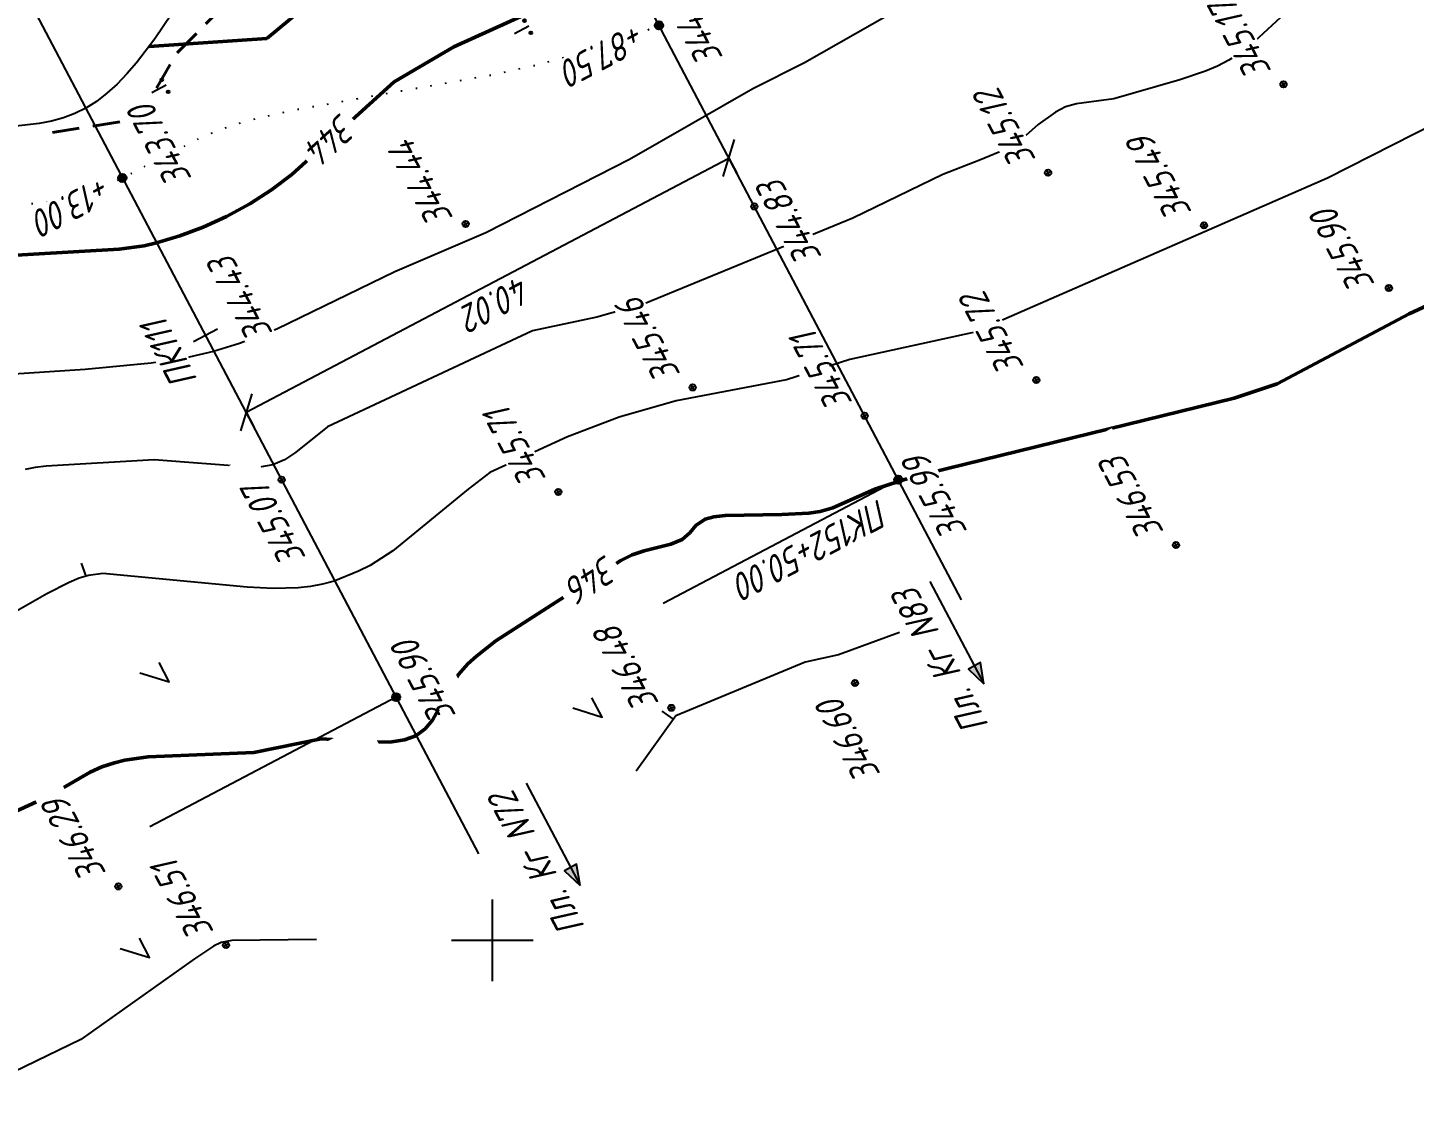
# Model space of a CAD drawing. Extents: x 1517488 to 1518012, y 2189588 to 2190112.
# Drawn here: x 1517765.9 to 1517867.6, y 2189688.3 to 2189766.9 of the extents above; entities that cross this region are included whole.
import ezdxf
from ezdxf.enums import TextEntityAlignment as Align

# ---------------------------------------------------------------- set-up
doc = ezdxf.new("R2010")
doc.units = 0
for name, pattern in [('ACAD_ISO10W100', [18, 12, -3, 0, -3]), ('IZ_HIDDEN', [3, 2, -1]), ('ИИDot', [1, 0, -1])]:
    doc.linetypes.add(name, pattern=pattern)
for name, color, linetype, lineweight in [('ИИ_ГЕОСЕТКА_025', 3, 'Continuous', 25), ('ИИ_ГИДРОЛОГИЯ_025', 150, 'Continuous', 25), ('ИИ_ГРАНИЦА_025', 7, 'Continuous', 25), ('ИИ_КОНТУР_025', 7, 'ИИDot', 25), ('ИИ_ОТМЕТКА_025', 7, 'Continuous', 25), ('ИИ_ПИКЕТАЖ_025', 7, 'Continuous', 25), ('ИИ_РАЗМЕР_025', 7, 'Continuous', 25), ('ИИ_РЕЛЬЕФ_025', 34, 'Continuous', 25), ('ИИ_РЕЛЬЕФ_050', 34, 'Continuous', 50), ('ИИ_ТЕКСТ_025', 7, 'Continuous', 25), ('ИИ_ТРАССА_ТРУБ_025', 7, 'Continuous', 25), ('ИИ_УГОДЬЯ_025', 7, 'Continuous', 25)]:
    doc.layers.add(name, color=color, linetype=linetype, lineweight=lineweight)
doc.styles.add('VNIPISIMPLEXCUR', font='simplex.shx', dxfattribs={"width": 0.8, "oblique": 15})
doc.dimstyles.new('ИИ-1000-м-dm$0', dxfattribs={"dimtxt": 2.5, "dimasz": 2.5, "dimexe": 1.25, "dimexo": 0, "dimgap": 1, "dimtad": 1, "dimtoh": 1, "dimzin": 1, "dimdsep": 46, "dimtxsty": 'VNIPISIMPLEXCUR', "dimblk": 'OBLIQUE', "dimcen": 2.5, "dimaunit": 1, "dimazin": 0, "dimtfac": 1, "dimtmove": 1, "dimatfit": 2, "dimfxl": 1, "dimarcsym": 0})
doc.dimstyles.new('ИИ-1000-м-dm$2', dxfattribs={"dimtxt": 2.5, "dimasz": 2.5, "dimexe": 1.25, "dimexo": 0, "dimgap": 1, "dimtad": 2, "dimtoh": 1, "dimzin": 1, "dimdsep": 46, "dimtxsty": 'VNIPISIMPLEXCUR', "dimcen": 2.5, "dimaunit": 1, "dimazin": 0, "dimtfac": 1, "dimtmove": 1, "dimatfit": 2, "dimfxl": 1, "dimarcsym": 0})

# ---------------------------------------------------------------- blocks, each defined once
blk = doc.blocks.new('PICKET')
at = {"color": 0, "linetype": 'Continuous', "lineweight": 25}
for p, q in [((-0.23, 0), (0.23, 0)), ((0, 0.23), (0, -0.23))]:
    blk.add_line(p, q, dxfattribs=at)
blk.add_circle((0, 0), 0.23, dxfattribs=at)
at = {"color": 0, "linetype": 'Continuous', "style": 'VNIPISIMPLEXCUR', "oblique": 15, "width": 0.8}
blk.add_attdef('OTMETKA', (1.25, 0.3), '', height=2, dxfattribs=at)
at = {"color": 8, "linetype": 'Continuous', "style": 'VNIPISIMPLEXCUR', "oblique": 15, "width": 0.8, "flags": 1}
blk.add_attdef('NOMER', (1.25, -2.7), '', height=2, dxfattribs=at)
blk = doc.blocks.new('ИИ05407')
at = {"linetype": 'Continuous', "lineweight": 25}
h = blk.add_hatch(color=0, dxfattribs=at)
edge = h.paths.add_edge_path()
edge.add_arc((-0.5, 0.1), 0.1, 0, 360)
h = blk.add_hatch(color=0, dxfattribs=at)
edge = h.paths.add_edge_path()
edge.add_arc((0.5, 0.1), 0.1, 0, 360)
at = {"color": 0, "linetype": 'Continuous', "lineweight": 25}
blk.add_lwpolyline([(0, 0), (0, 1.2)], dxfattribs=at)
for centre in [(-0.5, 0.1), (0.5, 0.1)]:
    blk.add_circle(centre, 0.1, dxfattribs=at)
blk = doc.blocks.new('ИИ05382')
at = {"color": 0, "linetype": 'Continuous', "lineweight": 25}
blk.add_lwpolyline([(1.6, 1.6), (0, 0), (1.6, 0)], dxfattribs=at)
blk = doc.blocks.new('ИИ15001')
at = {"color": 0, "linetype": 'Continuous', "lineweight": 25}
blk.add_lwpolyline([(0, 1), (0, -1)], dxfattribs=at)
at = {"color": 0, "linetype": 'Continuous', "lineweight": 25, "style": 'VNIPISIMPLEXCUR', "oblique": 15, "width": 0.8}
blk.add_attdef('STATIONING', text='', height=2, dxfattribs=at).set_placement((0, 2), align=Align.CENTER)
at = {"color": 7, "linetype": 'Continuous', "lineweight": 25, "style": 'VNIPISIMPLEXCUR', "oblique": 15, "width": 0.8}
blk.add_attdef('HEIGHT', text='', height=2, dxfattribs=at).set_placement((0, -2), align=Align.TOP_CENTER)
blk = doc.blocks.new('ИИ15002')
at = {"linetype": 'Continuous', "lineweight": 25}
h = blk.add_hatch(color=0, dxfattribs=at)
edge = h.paths.add_edge_path()
edge.add_arc((0, 0), 0.3, 0, 360)
at = {"color": 0, "linetype": 'Continuous', "lineweight": 25}
blk.add_circle((0, 0), 0.3, dxfattribs=at)
at = {"color": 0, "linetype": 'Continuous', "style": 'VNIPISIMPLEXCUR', "oblique": 15, "width": 0.8}
blk.add_attdef('STATIONING', (1, 1.3), '', height=2, rotation=90, dxfattribs=at)
at = {"color": 7, "linetype": 'Continuous', "style": 'VNIPISIMPLEXCUR', "oblique": 15, "width": 0.8}
blk.add_attdef('HEIGHT', text='', height=2, dxfattribs=at).set_placement((0, -1.3), align=Align.TOP_CENTER)
blk = doc.blocks.new('ИИ053296')
at = {"color": 0, "linetype": 'Continuous', "lineweight": 25}
blk.add_lwpolyline([(0, 0), (1, 0)], dxfattribs=at)
blk = doc.blocks.new('ИИ15008')
at = {"linetype": 'Continuous', "lineweight": 25}
blk.add_hatch(color=0, dxfattribs=at).paths.add_polyline_path([(0, 0), (1.5, -0.5), (1.5, 0.5)])
at = {"color": 0, "linetype": 'Continuous', "lineweight": 25}
blk.add_lwpolyline([(0, 0), (1.5, -0.5), (1.5, 0.5)], close=True, dxfattribs=at)
blk.add_lwpolyline([(8.5, 0), (0, 0)], dxfattribs=at)
blk = doc.blocks.new('_Oblique')
at = {"color": 0, "linetype": 'ByBlock', "lineweight": -2}
blk.add_line((-0.5, -0.5), (0.5, 0.5), dxfattribs=at)
blk = doc.blocks.new('*D21')
at = {"layer": 'Defpoints', "color": 0, "transparency": 16777216}
for p in [(1517817.35, 2189757.38), (1517817.35, 2189757.38), (1517781.94, 2189738.73)]:
    blk.add_point(p, dxfattribs=at)
at = {"layer": 'ИИ_РАЗМЕР_025', "color": 0, "lineweight": -2, "transparency": 16777216}
for p, q in [((1517781.94, 2189738.73), (1517817.35, 2189757.38)), ((1517817.35, 2189757.38), (1517817.94, 2189756.28)), ((1517781.94, 2189738.73), (1517782.53, 2189737.62))]:
    blk.add_line(p, q, dxfattribs=at)
at = {"layer": 'ИИ_РАЗМЕР_025', "color": 0, "lineweight": -2, "transparency": 16777216, "xscale": 2, "yscale": 2, "zscale": 2}
for p, rotation in [((1517817.35, 2189757.38), 27.77979618592597), ((1517781.94, 2189738.73), 207.779796185926)]:
    blk.add_blockref('_Oblique', p, dxfattribs=dict(at, rotation=rotation))
at = {"layer": 'ИИ_РАЗМЕР_025', "color": 0, "transparency": 16777216, "insert": (1517800.35, 2189746.73), "char_height": 2, "attachment_point": 5, "rotation": 207.7798, "style": 'VNIPISIMPLEXCUR'}
blk.add_mtext('40.02', dxfattribs=at)
blk = doc.blocks.new('*D23')
at = {"layer": 'Defpoints', "color": 0, "transparency": 16777216}
for p in [(1517814.44, 2189993.77), (1517707.09, 2189966.7), (1517724.75, 2189945.44), (1517583.52, 2189878.79), (1517834.42, 2189724.98)]:
    blk.add_point(p, dxfattribs=at)
at = {"layer": 'ИИ_РАЗМЕР_025', "color": 0, "lineweight": -2, "transparency": 16777216}
for p, q in [((1517724.44, 2189943.75), (1517731.32, 2189944.21)), ((1517731.32, 2189944.21), (1517734.85, 2189937.52))]:
    blk.add_line(p, q, dxfattribs=at)
blk.add_arc((1517718.1, 2189945.8), 6.66, 315.0395, 9.2086, dxfattribs=at)
at = {"layer": 'ИИ_РАЗМЕР_025', "color": 0, "transparency": 16777216}
for points in [[(1517724.36, 2189946.76), (1517724.99, 2189946.97), (1517724.06, 2189948.77)], [(1517723.01, 2189940.82), (1517722.62, 2189941.36), (1517721.2, 2189939.9)]]:
    blk.add_solid(points, dxfattribs=at)
at = {"layer": 'ИИ_РАЗМЕР_025', "color": 0, "transparency": 16777216, "insert": (1517731.71, 2189939.85), "char_height": 2, "attachment_point": 5, "rotation": 117.7798, "style": 'VNIPISIMPLEXCUR'}
blk.add_mtext("88°41'", dxfattribs=at)
blk = doc.blocks.new('ИИ05012')
at = {"color": 0, "linetype": 'Continuous', "lineweight": 25, "flags": 128}
for points in [[(0, 3), (0, -3)], [(-3, 0), (3, 0)]]:
    blk.add_lwpolyline(points, dxfattribs=at)

msp = doc.modelspace()

# ---------------------------------------------------------------- linework, layer by layer
at = {"layer": 'ИИ_ГИДРОЛОГИЯ_025', "linetype": 'IZ_HIDDEN', "lineweight": 40, "flags": 128}
msp.add_lwpolyline([(1517767.729, 2189759.258), (1517774.05, 2189760.258), (1517776.799, 2189764.995), (1517783.326, 2189771.584), (1517794.266, 2189785.432), (1517798.97, 2189791.061), (1517801.114, 2189792.19), (1517806.322, 2189794.523), (1517810.193, 2189796.014), (1517815.085, 2189797.906), (1517817.691, 2189800.238), (1517817.266, 2189804.945), (1517814.198, 2189811.549), (1517811.615, 2189818.271), (1517807.591, 2189818.891), (1517800.391, 2189815.92), (1517793.4, 2189813.333), (1517790.003, 2189812.503), (1517786.431, 2189812.265), (1517785.854, 2189813.879), (1517787.654, 2189815.923), (1517790.582, 2189818.424), (1517794.977, 2189820.739), (1517802.436, 2189824.258), (1517807.069, 2189825.602), (1517811.922, 2189828.457), (1517817.876, 2189828.853), (1517823.551, 2189832.117), (1517828.657, 2189836.725), (1517831.188, 2189842.579), (1517834.628, 2189846.446), (1517839.057, 2189849.738), (1517841.72, 2189851.963), (1517844.571, 2189853.354), (1517852.7, 2189852.511), (1517859.346, 2189851.157), (1517863.553, 2189849.058), (1517865.58, 2189845.338), (1517865.482, 2189841.173), (1517865.627, 2189839.361), (1517868.765, 2189837.373), (1517869.921, 2189835.933), (1517871.672, 2189833.836), (1517877.209, 2189832.33), (1517883.588, 2189833.319), (1517898.79, 2189836.797)], dxfattribs=at)
at = {"layer": 'ИИ_ГРАНИЦА_025', "color": 150, "linetype": 'ACAD_ISO10W100', "lineweight": 50, "flags": 128}
msp.add_lwpolyline([(1517774.823, 2189765.568), (1517783.469, 2189766.144), (1517807.124, 2189785.862), (1517810.716, 2189785.361), (1517848.228, 2189793.342), (1517858.123, 2189797.372), (1517925.715, 2189786.864)], dxfattribs=at)
at = {"layer": 'ИИ_КОНТУР_025', "linetype": 'ИИDot', "flags": 128}
msp.add_lwpolyline([(1517760.896, 2189755.167), (1517762.534, 2189754.464), (1517763.092, 2189754.282), (1517764.405, 2189754.057), (1517765.98, 2189754.019), (1517767.818, 2189754.169), (1517769.867, 2189754.51), (1517770.445, 2189754.729), (1517771.198, 2189755.092), (1517772.009, 2189755.484), (1517772.86, 2189755.92), (1517774.072, 2189756.537), (1517775.472, 2189757.229), (1517776.893, 2189757.945), (1517777.827, 2189758.486), (1517778.876, 2189758.991), (1517780.042, 2189759.461), (1517781.324, 2189759.895), (1517782.722, 2189760.293), (1517785.866, 2189760.982), (1517800.355, 2189763.548), (1517803.54, 2189764.272), (1517806.821, 2189765.198), (1517810.196, 2189766.326), (1517813.634, 2189767.642), (1517816.939, 2189769.067), (1517820.076, 2189770.587), (1517823.048, 2189772.202), (1517828.773, 2189775.716), (1517836.357, 2189780.643), (1517841.682, 2189784.093), (1517850.702, 2189789.675), (1517855.84, 2189792.829), (1517858.126, 2189794.364), (1517860.158, 2189795.852), (1517861.936, 2189797.293), (1517863.461, 2189798.687), (1517864.732, 2189800.034), (1517865.749, 2189801.333), (1517866.512, 2189802.586), (1517867.089, 2189803.763), (1517867.546, 2189804.837), (1517867.884, 2189805.807), (1517868.103, 2189806.675), (1517868.202, 2189807.439), (1517868.182, 2189808.1), (1517868.043, 2189808.657), (1517867.228, 2189809.948), (1517866.83, 2189810.849), (1517866.592, 2189811.813), (1517866.512, 2189812.84), (1517866.544, 2189813.362), (1517866.639, 2189813.868), (1517866.798, 2189814.358), (1517867.021, 2189814.832), (1517867.308, 2189815.29), (1517868.071, 2189816.159), (1517868.548, 2189816.569), (1517869.068, 2189816.936), (1517869.609, 2189817.231), (1517870.171, 2189817.455), (1517870.754, 2189817.607), (1517871.359, 2189817.688), (1517871.984, 2189817.697), (1517872.631, 2189817.635), (1517875.491, 2189816.933), (1517880.77, 2189815.438), (1517883.375, 2189814.493), (1517885.669, 2189813.404), (1517887.664, 2189812.311), (1517888.847, 2189811.823), (1517889.913, 2189811.548), (1517890.862, 2189811.484), (1517891.473, 2189811.615), (1517892.416, 2189811.966), (1517895.295, 2189813.328), (1517899.5, 2189815.568), (1517899.62, 2189815.635)], dxfattribs=at)
at = {"layer": 'ИИ_ПИКЕТАЖ_025', "color": 4}
for points in [[(1517829.785, 2189733.782), (1517812.542, 2189724.698)], [(1517792.953, 2189717.833), (1517774.878, 2189708.311)]]:
    msp.add_lwpolyline(points, dxfattribs=at)
at = {"layer": 'ИИ_РЕЛЬЕФ_025'}
for points, elevation in [([(1517837.713, 2189772.804), (1517822.905, 2189764.362), (1517819.114, 2189762.459), (1517810.076, 2189757.264), (1517799.53, 2189751.903), (1517792.86, 2189749.031), (1517784.197, 2189744.817), (1517781.455, 2189743.77), (1517779.545, 2189743.197), (1517777.759, 2189742.783), (1517774.974, 2189742.322), (1517770.132, 2189741.857), (1517759.269, 2189741.154), (1517754.22, 2189740.312), (1517745.543, 2189736.978), (1517743.376, 2189736.347), (1517737.562, 2189735.268), (1517728.852, 2189731.874), (1517724.57, 2189730.544), (1517718.577, 2189728.228), (1517702.532, 2189720.49), (1517684.579, 2189712.272), (1517679.959, 2189709.006), (1517675.214, 2189706.007)], 344.5), ([(1517889.997, 2189770.495), (1517861.274, 2189755.913), (1517835.393, 2189744.61), (1517826.222, 2189742.594), (1517821.582, 2189741.119), (1517813.493, 2189739.567), (1517809.317, 2189738.372), (1517805.522, 2189736.932), (1517799.83, 2189734.304), (1517798.223, 2189733.094), (1517792.703, 2189728.574), (1517791.047, 2189727.498), (1517790.18, 2189727.065), (1517788.397, 2189726.333), (1517787.543, 2189726.115), (1517786.665, 2189725.96), (1517785.766, 2189725.861), (1517783.915, 2189725.808), (1517782.011, 2189725.903), (1517771.438, 2189726.895), (1517770.38, 2189726.766), (1517769.704, 2189726.552), (1517768.961, 2189726.241), (1517767.328, 2189725.405), (1517763.009, 2189722.976)], 345.5), ([(1517859.726, 2189769.481), (1517855.608, 2189765.628), (1517854.853, 2189765.062), (1517854.047, 2189764.552), (1517853.212, 2189764.121), (1517852.327, 2189763.744), (1517850.451, 2189763.109), (1517845.59, 2189761.712), (1517842.867, 2189761.345), (1517842.067, 2189761.124), (1517841.334, 2189760.751), (1517840.04, 2189759.847), (1517838.932, 2189758.825), (1517838.234, 2189758.323), (1517837.542, 2189757.954), (1517835.828, 2189757.238), (1517833.053, 2189756.177), (1517826.458, 2189752.959), (1517811.224, 2189746.701), (1517807.663, 2189745.704), (1517802.947, 2189744.712), (1517787.901, 2189737.672), (1517785.572, 2189735.787), (1517784.762, 2189735.251), (1517783.893, 2189734.876), (1517783.076, 2189734.721), (1517782.211, 2189734.695), (1517775.204, 2189735.241), (1517767.279, 2189734.788), (1517766.458, 2189734.68), (1517765.729, 2189734.544)], 345), ([(1517776.462, 2189767.935), (1517775.242, 2189766.116), (1517773.908, 2189764.371), (1517773.203, 2189763.56), (1517772.477, 2189762.807), (1517771.73, 2189762.126), (1517770.965, 2189761.531), (1517770.185, 2189761.034), (1517769.388, 2189760.641), (1517768.549, 2189760.327), (1517767.672, 2189760.082), (1517766.763, 2189759.899), (1517764.864, 2189759.68), (1517761.888, 2189759.594)], 343.5), ([(1517829.868, 2189722.585), (1517825.406, 2189720.93), (1517822.965, 2189720.411), (1517813.472, 2189716.471), (1517810.553, 2189712.41)], 346.5), ([(1517787.114, 2189700.062), (1517780.882, 2189699.986), (1517780.111, 2189699.845), (1517779.549, 2189699.567), (1517778.159, 2189698.636), (1517769.824, 2189692.722), (1517760.763, 2189688.34)], 346.5)]:
    msp.add_lwpolyline(points, dxfattribs=dict(at, elevation=elevation))
at = {"layer": 'ИИ_РЕЛЬЕФ_050'}
for points, elevation in [([(1517802.623, 2189767.993), (1517797.178, 2189765.529), (1517792.796, 2189762.964), (1517785.298, 2189756.173), (1517783.811, 2189755.044), (1517782.209, 2189754.023), (1517780.496, 2189753.091), (1517778.792, 2189752.311), (1517777.086, 2189751.67), (1517775.368, 2189751.155), (1517774.456, 2189750.949), (1517772.624, 2189750.704), (1517749.57, 2189749.36), (1517746.91, 2189748.855), (1517738.153, 2189746.06), (1517735.992, 2189745.539), (1517733.913, 2189745.318), (1517721.909, 2189741.364), (1517719.705, 2189740.35), (1517715.93, 2189739.067), (1517702.026, 2189735.56), (1517699.173, 2189734.502), (1517683.075, 2189726.865), (1517678.243, 2189724.226)], 344), ([(1517880.022, 2189751.879), (1517867.268, 2189745.959), (1517857.591, 2189740.828), (1517854.425, 2189739.758), (1517830.719, 2189733.952), (1517828.079, 2189733.097), (1517824.977, 2189731.718), (1517824.062, 2189731.456), (1517823.232, 2189731.322), (1517821.237, 2189731.224), (1517817.091, 2189731.166), (1517816.268, 2189731.066), (1517815.617, 2189730.892), (1517814.937, 2189730.435), (1517814.49, 2189729.885), (1517813.934, 2189729.396), (1517813.108, 2189729.062), (1517811.141, 2189728.571), (1517810.253, 2189728.274), (1517809.439, 2189727.852), (1517800.271, 2189721.972), (1517798.833, 2189720.847), (1517798.207, 2189720.277), (1517797.532, 2189719.494), (1517796.985, 2189718.644), (1517795.609, 2189716.156), (1517795.067, 2189715.499), (1517794.399, 2189715.004), (1517793.567, 2189714.692), (1517792.638, 2189714.551), (1517791.637, 2189714.534), (1517787.454, 2189714.773), (1517782.512, 2189713.766), (1517774.762, 2189713.447), (1517773.047, 2189713.208), (1517772.276, 2189713.028), (1517771.345, 2189712.714), (1517770.509, 2189712.332), (1517767.479, 2189710.584), (1517752.528, 2189703.735)], 346)]:
    msp.add_lwpolyline(points, dxfattribs=dict(at, elevation=elevation))
at = {"layer": 'ИИ_ТРАССА_ТРУБ_025', "color": 4}
for points in [[(1517834.42, 2189724.983), (1517707.086, 2189966.699)], [(1517799.013, 2189706.331), (1517750.65, 2189798.13), (1517720.64, 2189855.08), (1517697, 2189900)]]:
    msp.add_lwpolyline(points, dxfattribs=at)

# ---------------------------------------------------------------- block references
at = {"layer": 'ИИ_ГЕОСЕТКА_025'}
msp.add_blockref('ИИ05012', (1517800, 2189700), dxfattribs=at)
at = {"layer": 'ИИ_РЕЛЬЕФ_025'}
for p, rotation in [((1517770.209, 2189726.712, 345.5), 110.0017156859177), ((1517813.289, 2189716.216, 346.5), 144.2950324059177)]:
    msp.add_blockref('ИИ053296', p, dxfattribs=dict(at, rotation=rotation))
at = {"layer": 'ИИ_ТЕКСТ_025', "rotation": 117.7797222222222}
for p in [(1517836.069, 2189718.804), (1517806.438, 2189704.013)]:
    msp.add_blockref('ИИ15008', p, dxfattribs=at)
at = {"layer": 'ИИ_УГОДЬЯ_025', "rotation": 117.7797222222222}
for name, p in [('ИИ05407', (1517802.695, 2189767.056)), ('ИИ05407', (1517776.076, 2189762.728)), ('ИИ05382', (1517776.304, 2189718.953)), ('ИИ05382', (1517808.063, 2189716.375)), ('ИИ05382', (1517774.854, 2189698.734))]:
    msp.add_blockref(name, p, dxfattribs=at)

# ---------------------------------------------------------------- next in the draw order: wipeouts: each hides what was drawn before it
at = {"lineweight": 0}
for points, layer in [([(1517857.344, 2189763.788), (1517853.46, 2189771.16), (1517851.443, 2189770.098), (1517855.326, 2189762.725)], 'ИИ_ОТМЕТКА_025'), ([(1517840.074, 2189757.298), (1517836.273, 2189764.512), (1517834.256, 2189763.45), (1517838.056, 2189756.235)], 'ИИ_ОТМЕТКА_025'), ([(1517851.504, 2189753.438), (1517847.584, 2189760.877), (1517845.567, 2189759.815), (1517849.486, 2189752.375)], 'ИИ_ОТМЕТКА_025'), ([(1517797.313, 2189753.002), (1517793.418, 2189760.396), (1517791.401, 2189759.333), (1517795.296, 2189751.94)], 'ИИ_ОТМЕТКА_025'), ([(1517824.366, 2189750.153), (1517820.376, 2189757.728), (1517818.358, 2189756.665), (1517822.349, 2189749.091)], 'ИИ_ОТМЕТКА_025'), ([(1517864.929, 2189748.147), (1517860.986, 2189755.631), (1517858.969, 2189754.569), (1517862.911, 2189747.084)], 'ИИ_ОТМЕТКА_025'), ([(1517813.994, 2189741.548), (1517810.074, 2189748.987), (1517808.057, 2189747.925), (1517811.976, 2189740.485)], 'ИИ_ОТМЕТКА_025'), ([(1517839.204, 2189742.088), (1517835.261, 2189749.572), (1517833.244, 2189748.509), (1517837.186, 2189741.025)], 'ИИ_ОТМЕТКА_025'), ([(1517826.42, 2189738.945), (1517822.714, 2189745.981), (1517820.697, 2189744.918), (1517824.403, 2189737.883)], 'ИИ_ОТМЕТКА_025'), ([(1517804.134, 2189733.888), (1517800.427, 2189740.923), (1517798.41, 2189739.86), (1517802.116, 2189732.825)], 'ИИ_ОТМЕТКА_025'), ([(1517849.454, 2189729.988), (1517845.463, 2189737.563), (1517843.446, 2189736.5), (1517847.436, 2189728.925)], 'ИИ_ОТМЕТКА_025'), ([(1517786.516, 2189728.101), (1517782.491, 2189735.743), (1517780.473, 2189734.681), (1517784.499, 2189727.038)], 'ИИ_ОТМЕТКА_025'), ([(1517771.864, 2189704.948), (1517767.944, 2189712.387), (1517765.927, 2189711.325), (1517769.846, 2189703.885)], 'ИИ_ОТМЕТКА_025'), ([(1517810.47, 2189767.466), (1517802.694, 2189763.37), (1517803.756, 2189761.352), (1517811.532, 2189765.449)], 'ИИ_ПИКЕТАЖ_025'), ([(1517771.284, 2189756.245), (1517763.778, 2189752.291), (1517764.84, 2189750.274), (1517772.347, 2189754.228)], 'ИИ_ПИКЕТАЖ_025'), ([(1517778.721, 2189740.856), (1517775.678, 2189746.634), (1517773.66, 2189745.571), (1517776.704, 2189739.794)], 'ИИ_ПИКЕТАЖ_025'), ([(1517799.308, 2189715.748), (1517795.366, 2189723.232), (1517793.349, 2189722.17), (1517797.291, 2189714.685)], 'ИИ_ПИКЕТАЖ_025'), ([(1517790.778, 2189716.102), (1517776.732, 2189708.703), (1517777.794, 2189706.686), (1517791.84, 2189714.085)], 'ИИ_ПИКЕТАЖ_025'), ([(1517802.888, 2189749.458), (1517796.66, 2189746.177), (1517797.807, 2189744), (1517804.035, 2189747.281)], 'ИИ_РАЗМЕР_025'), ([(1517789.013, 2189761.076), (1517785.643, 2189758.023), (1517787.174, 2189756.333), (1517790.544, 2189759.386)], 'ИИ_РЕЛЬЕФ_025'), ([(1517808.481, 2189728.592), (1517804.61, 2189726.109), (1517805.841, 2189724.19), (1517809.712, 2189726.673)], 'ИИ_РЕЛЬЕФ_025'), ([(1517836.517, 2189715.982), (1517829.887, 2189728.568), (1517827.87, 2189727.505), (1517834.5, 2189714.919)], 'ИИ_ТЕКСТ_025'), ([(1517806.886, 2189701.192), (1517800.303, 2189713.687), (1517798.286, 2189712.625), (1517804.868, 2189700.129)], 'ИИ_ТЕКСТ_025')]:
    msp.add_wipeout(points, dxfattribs=at).dxf.layer = layer

# ---------------------------------------------------------------- next in the draw order: block references
at = {"layer": 'ИИ_ОТМЕТКА_025'}
ref = msp.add_blockref('PICKET', (1517858.05, 2189762.79, 345.17), dxfattribs=dict(at, rotation=117.7797222222222))
ref.add_attrib('OTMETKA', '345.17', (1517857.202, 2189763.756, 345.17), dxfattribs={"layer": '0', "color": 0, "height": 2, "rotation": 117.77972, "style": 'VNIPISIMPLEXCUR', "oblique": 15, "width": 0.8})
ref = msp.add_blockref('PICKET', (1517840.78, 2189756.3, 345.12), dxfattribs=dict(at, rotation=117.7797222222222))
ref.add_attrib('OTMETKA', '345.12', (1517839.932, 2189757.266, 345.12), dxfattribs={"layer": '0', "color": 0, "height": 2, "rotation": 117.77972, "style": 'VNIPISIMPLEXCUR', "oblique": 15, "width": 0.8})
ref = msp.add_blockref('PICKET', (1517852.21, 2189752.44, 345.49), dxfattribs=dict(at, rotation=117.7797222222222))
ref.add_attrib('OTMETKA', '345.49', (1517851.362, 2189753.406, 345.49), dxfattribs={"layer": '0', "color": 0, "height": 2, "rotation": 117.77972, "style": 'VNIPISIMPLEXCUR', "oblique": 15, "width": 0.8})
ref = msp.add_blockref('PICKET', (1517798.047, 2189752.54, 344.44), dxfattribs=dict(at, rotation=117.7797222222222))
ref.add_attrib('OTMETKA', '344.44', (1517797.172, 2189752.971, 344.44), dxfattribs={"layer": '0', "color": 0, "height": 2, "rotation": 117.77972, "style": 'VNIPISIMPLEXCUR', "oblique": 15, "width": 0.8})
ref = msp.add_blockref('PICKET', (1517819.226, 2189753.826, 344.83), dxfattribs=dict(at, rotation=117.7797222222222))
ref.add_attrib('OTMETKA', '344.83', (1517824.224, 2189750.122, 344.83), dxfattribs={"layer": '0', "color": 0, "linetype": 'Continuous', "height": 2, "rotation": 117.77972, "style": 'VNIPISIMPLEXCUR', "oblique": 15, "width": 0.8})
ref = msp.add_blockref('PICKET', (1517865.78, 2189747.84, 345.9), dxfattribs=dict(at, rotation=117.7797222222222))
ref.add_attrib('OTMETKA', '345.90', (1517864.787, 2189748.115, 345.9), dxfattribs={"layer": '0', "color": 0, "height": 2, "rotation": 117.77972, "style": 'VNIPISIMPLEXCUR', "oblique": 15, "width": 0.8})
ref = msp.add_blockref('PICKET', (1517839.91, 2189741.09, 345.72), dxfattribs=dict(at, rotation=117.7797222222222))
ref.add_attrib('OTMETKA', '345.72', (1517839.062, 2189742.056, 345.72), dxfattribs={"layer": '0', "color": 0, "height": 2, "rotation": 117.77972, "style": 'VNIPISIMPLEXCUR', "oblique": 15, "width": 0.8})
ref = msp.add_blockref('PICKET', (1517814.7, 2189740.55, 345.46), dxfattribs=dict(at, rotation=117.7797222222222))
ref.add_attrib('OTMETKA', '345.46', (1517813.852, 2189741.516, 345.46), dxfattribs={"layer": '0', "color": 0, "height": 2, "rotation": 117.77972, "style": 'VNIPISIMPLEXCUR', "oblique": 15, "width": 0.8})
at = {"layer": 'ИИ_ОТМЕТКА_025', "rotation": 117.7797222222222}
msp.add_blockref('PICKET', (1517827.314, 2189738.472, 345.71), dxfattribs=at).add_auto_attribs({'OTMETKA': '345.71'})
at = {"layer": 'ИИ_ОТМЕТКА_025'}
ref = msp.add_blockref('PICKET', (1517804.84, 2189732.89, 345.71), dxfattribs=dict(at, rotation=117.7797222222222))
ref.add_attrib('OTMETKA', '345.71', (1517803.992, 2189733.856, 345.71), dxfattribs={"layer": '0', "color": 0, "height": 2, "rotation": 117.77972, "style": 'VNIPISIMPLEXCUR', "oblique": 15, "width": 0.8})
ref = msp.add_blockref('PICKET', (1517850.16, 2189728.99, 346.53), dxfattribs=dict(at, rotation=117.7797222222222))
ref.add_attrib('OTMETKA', '346.53', (1517849.312, 2189729.956, 346.53), dxfattribs={"layer": '0', "color": 0, "height": 2, "rotation": 117.77972, "style": 'VNIPISIMPLEXCUR', "oblique": 15, "width": 0.8})
ref = msp.add_blockref('PICKET', (1517784.55, 2189733.784, 345.07), dxfattribs=dict(at, rotation=117.7797222222222))
ref.add_attrib('OTMETKA', '345.07', (1517786.375, 2189728.069, 345.07), dxfattribs={"layer": '0', "color": 0, "linetype": 'Continuous', "height": 2, "rotation": 117.77972, "style": 'VNIPISIMPLEXCUR', "oblique": 15, "width": 0.8})
ref = msp.add_blockref('PICKET', (1517772.57, 2189703.95, 346.29), dxfattribs=dict(at, rotation=117.7797222222222))
ref.add_attrib('OTMETKA', '346.29', (1517771.722, 2189704.916, 346.29), dxfattribs={"layer": '0', "color": 0, "height": 2, "rotation": 117.77972, "style": 'VNIPISIMPLEXCUR', "oblique": 15, "width": 0.8})
at = {"layer": 'ИИ_ПИКЕТАЖ_025', "color": 4, "rotation": 117.7797961859177}
msp.add_blockref('ИИ15002', (1517792.953, 2189717.833, 345.9), dxfattribs=at).add_auto_attribs({'HEIGHT': '345.90'})

# ---------------------------------------------------------------- next in the draw order: texts
at = {"layer": 'ИИ_РЕЛЬЕФ_025', "style": 'VNIPISIMPLEXCUR', "oblique": 15, "width": 0.8}
msp.add_text('344', height=2, rotation=222.16763, dxfattribs=at).set_placement((1517788.198, 2189758.799, 344), align=Align.MIDDLE)

# ---------------------------------------------------------------- next in the draw order: wipeouts: each hides what was drawn before it
at = {"lineweight": 0}
for points, layer in [([(1517779.764, 2189700.648), (1517776.057, 2189707.683), (1517774.04, 2189706.62), (1517777.746, 2189699.585)], 'ИИ_ОТМЕТКА_025'), ([(1517817.372, 2189764.305), (1517813.666, 2189771.34), (1517811.649, 2189770.278), (1517815.355, 2189763.242)], 'ИИ_ПИКЕТАЖ_025'), ([(1517778.496, 2189755.241), (1517774.553, 2189762.725), (1517772.536, 2189761.662), (1517776.479, 2189754.178)], 'ИИ_ПИКЕТАЖ_025'), ([(1517784.401, 2189743.976), (1517780.411, 2189751.551), (1517778.394, 2189750.488), (1517782.384, 2189742.914)], 'ИИ_ПИКЕТАЖ_025'), ([(1517808.481, 2189728.592), (1517804.61, 2189726.109), (1517805.841, 2189724.19), (1517809.712, 2189726.673)], 'ИИ_РЕЛЬЕФ_025'), ([(1517836.517, 2189715.982), (1517829.887, 2189728.568), (1517827.87, 2189727.505), (1517834.5, 2189714.919)], 'ИИ_ТЕКСТ_025'), ([(1517806.886, 2189701.192), (1517800.303, 2189713.687), (1517798.286, 2189712.625), (1517804.868, 2189700.129)], 'ИИ_ТЕКСТ_025')]:
    msp.add_wipeout(points, dxfattribs=at).dxf.layer = layer

# ---------------------------------------------------------------- next in the draw order: block references
at = {"layer": 'ИИ_ОТМЕТКА_025'}
ref = msp.add_blockref('PICKET', (1517780.47, 2189699.65, 346.51), dxfattribs=dict(at, rotation=117.7797222222222))
ref.add_attrib('OTMETKA', '346.51', (1517779.622, 2189700.616, 346.51), dxfattribs={"layer": '0', "color": 0, "height": 2, "rotation": 117.77972, "style": 'VNIPISIMPLEXCUR', "oblique": 15, "width": 0.8})
at = {"layer": 'ИИ_ПИКЕТАЖ_025', "color": 4}
ref = msp.add_blockref('ИИ15002', (1517812.231, 2189767.105, 344.21), dxfattribs=dict(at, rotation=117.7797961859177))
ref.add_attrib('STATIONING', '+87.50', (1517810.614, 2189767.384, 172.105), dxfattribs={"layer": '0', "color": 0, "linetype": 'Continuous', "height": 2, "rotation": 207.7798, "style": 'VNIPISIMPLEXCUR', "oblique": 15, "width": 0.8})
ref.add_attrib('HEIGHT', '344.21', dxfattribs={"layer": '0', "color": 7, "linetype": 'Continuous', "height": 2, "rotation": 117.7798, "style": 'VNIPISIMPLEXCUR', "oblique": 15, "width": 0.8}).set_placement((1517813.774, 2189766.543, 172.105), align=Align.TOP_CENTER)
ref = msp.add_blockref('ИИ15002', (1517772.86, 2189755.92, 343.7), dxfattribs=dict(at, rotation=117.7817894759177))
ref.add_attrib('STATIONING', '+13.00', (1517771.429, 2189756.163, 343.7), dxfattribs={"layer": '0', "color": 0, "linetype": 'Continuous', "height": 2, "rotation": 207.77972, "style": 'VNIPISIMPLEXCUR', "oblique": 15, "width": 0.8})
ref.add_attrib('HEIGHT', '343.70', dxfattribs={"layer": '0', "color": 7, "linetype": 'Continuous', "height": 2, "rotation": 117.78179, "style": 'VNIPISIMPLEXCUR', "oblique": 15, "width": 0.8}).set_placement((1517774.739, 2189757.782, 343.7), align=Align.TOP_CENTER)
ref = msp.add_blockref('ИИ15001', (1517778.97, 2189744.375, 344.43), dxfattribs=dict(at, rotation=117.7817999999999))
ref.add_attrib('STATIONING', 'ПК111', dxfattribs={"layer": '0', "color": 0, "linetype": 'Continuous', "lineweight": 25, "height": 2, "rotation": 117.7818, "style": 'VNIPISIMPLEXCUR', "oblique": 15, "width": 0.8}).set_placement((1517777.201, 2189743.443, 172.215), align=Align.CENTER)
ref.add_attrib('HEIGHT', '344.43', dxfattribs={"layer": '0', "color": 7, "linetype": 'Continuous', "lineweight": 25, "height": 2, "rotation": 117.7818, "style": 'VNIPISIMPLEXCUR', "oblique": 15, "width": 0.8}).set_placement((1517780.644, 2189746.518, 172.215), align=Align.TOP_CENTER)

# ---------------------------------------------------------------- next in the draw order: texts
at = {"layer": 'ИИ_ТЕКСТ_025', "style": 'VNIPISIMPLEXCUR', "oblique": 15, "width": 0.8}
msp.add_text('Пл. Кг N72', height=2, rotation=117.77972, dxfattribs=at).set_placement((1517806.838, 2189700.981))

# ---------------------------------------------------------------- next in the draw order: dimensions: what is measured, and where the dimension line sits
at = {"layer": 'ИИ_РАЗМЕР_025'}
dim = msp.add_aligned_dim(p1=(1517781.944, 2189738.729), p2=(1517817.352, 2189757.382), distance=0, dimstyle='ИИ-1000-м-dm$0', override={"dimtxt": 2, "dimasz": 2, "dimgap": 0.5}, dxfattribs=at)
dim.commit()
dim.dimension.update_dxf_attribs({"geometry": '*D21', "text_midpoint": (1517800.347, 2189746.729)})

# ---------------------------------------------------------------- next in the draw order: wipeouts: each hides what was drawn before it
at = {"lineweight": 0}
for points, layer in [([(1517812.416, 2189717.422), (1517808.462, 2189724.929), (1517806.444, 2189723.866), (1517810.399, 2189716.359)], 'ИИ_ОТМЕТКА_025'), ([(1517828.669, 2189712.21), (1517824.726, 2189719.695), (1517822.709, 2189718.632), (1517826.652, 2189711.148)], 'ИИ_ОТМЕТКА_025'), ([(1517828.22, 2189732.48), (1517813.905, 2189724.939), (1517814.967, 2189722.922), (1517829.283, 2189730.463)], 'ИИ_ПИКЕТАЖ_025')]:
    msp.add_wipeout(points, dxfattribs=at).dxf.layer = layer

# ---------------------------------------------------------------- next in the draw order: block references
at = {"layer": 'ИИ_ОТМЕТКА_025'}
ref = msp.add_blockref('PICKET', (1517813.14, 2189717.05, 346.48), dxfattribs=dict(at, rotation=117.7797222222222))
ref.add_attrib('OTMETKA', '346.48', (1517812.275, 2189717.39, 346.48), dxfattribs={"layer": '0', "color": 0, "height": 2, "rotation": 117.77972, "style": 'VNIPISIMPLEXCUR', "oblique": 15, "width": 0.8})
ref = msp.add_blockref('PICKET', (1517826.61, 2189718.87, 346.6), dxfattribs=dict(at, rotation=117.7797222222222))
ref.add_attrib('OTMETKA', '346.60', (1517828.528, 2189712.179, 346.6), dxfattribs={"layer": '0', "color": 0, "height": 2, "rotation": 117.77972, "style": 'VNIPISIMPLEXCUR', "oblique": 15, "width": 0.8})

# ---------------------------------------------------------------- next in the draw order: texts
at = {"layer": 'ИИ_РЕЛЬЕФ_025', "style": 'VNIPISIMPLEXCUR', "oblique": 15, "width": 0.8}
msp.add_text('346', height=2, rotation=212.67836, dxfattribs=at).set_placement((1517807.366, 2189726.522, 346), align=Align.MIDDLE)
at = {"layer": 'ИИ_ТЕКСТ_025', "style": 'VNIPISIMPLEXCUR', "oblique": 15, "width": 0.8}
msp.add_text('Пл. Кг N83', height=2, rotation=117.77972, dxfattribs=at).set_placement((1517836.47, 2189715.771))

# ---------------------------------------------------------------- next in the draw order: wipeouts: each hides what was drawn before it
at = {"lineweight": 0}
msp.add_wipeout([(1517835.335, 2189729.467), (1517831.416, 2189736.906), (1517829.399, 2189735.843), (1517833.318, 2189728.404)], dxfattribs=at).dxf.layer = 'ИИ_ПИКЕТАЖ_025'

# ---------------------------------------------------------------- next in the draw order: block references
at = {"layer": 'ИИ_ПИКЕТАЖ_025', "color": 4}
ref = msp.add_blockref('ИИ15002', (1517829.785, 2189733.782, 345.99), dxfattribs=dict(at, rotation=117.7797961859177))
ref.add_attrib('STATIONING', 'ПК152+50.00', (1517828.431, 2189732.433, 345.99), dxfattribs={"layer": '0', "color": 0, "linetype": 'Continuous', "height": 2, "rotation": 207.7798, "style": 'VNIPISIMPLEXCUR', "oblique": 15, "width": 0.8})
ref.add_attrib('HEIGHT', '345.99', dxfattribs={"layer": '0', "color": 7, "linetype": 'Continuous', "height": 2, "rotation": 117.7798, "style": 'VNIPISIMPLEXCUR', "oblique": 15, "width": 0.8}).set_placement((1517831.595, 2189731.974, 345.99), align=Align.TOP_CENTER)

# ---------------------------------------------------------------- next in the draw order: dimensions: what is measured, and where the dimension line sits
at = {"layer": 'ИИ_РАЗМЕР_025'}
dim = msp.add_angular_dim_2l(base=(1517724.752, 2189945.437), line1=((1517814.441, 2189993.765), (1517583.525, 2189878.795)), line2=((1517834.42, 2189724.983), (1517707.086, 2189966.699)), dimstyle='ИИ-1000-м-dm$2', override={"dimtxt": 2, "dimasz": 2, "dimgap": 0.5}, dxfattribs=at)
dim.commit()
dim.dimension.update_dxf_attribs({"geometry": '*D23', "text_midpoint": (1517731.707, 2189939.852), "dimtype": 162})

doc.saveas('drawing.dxf')
